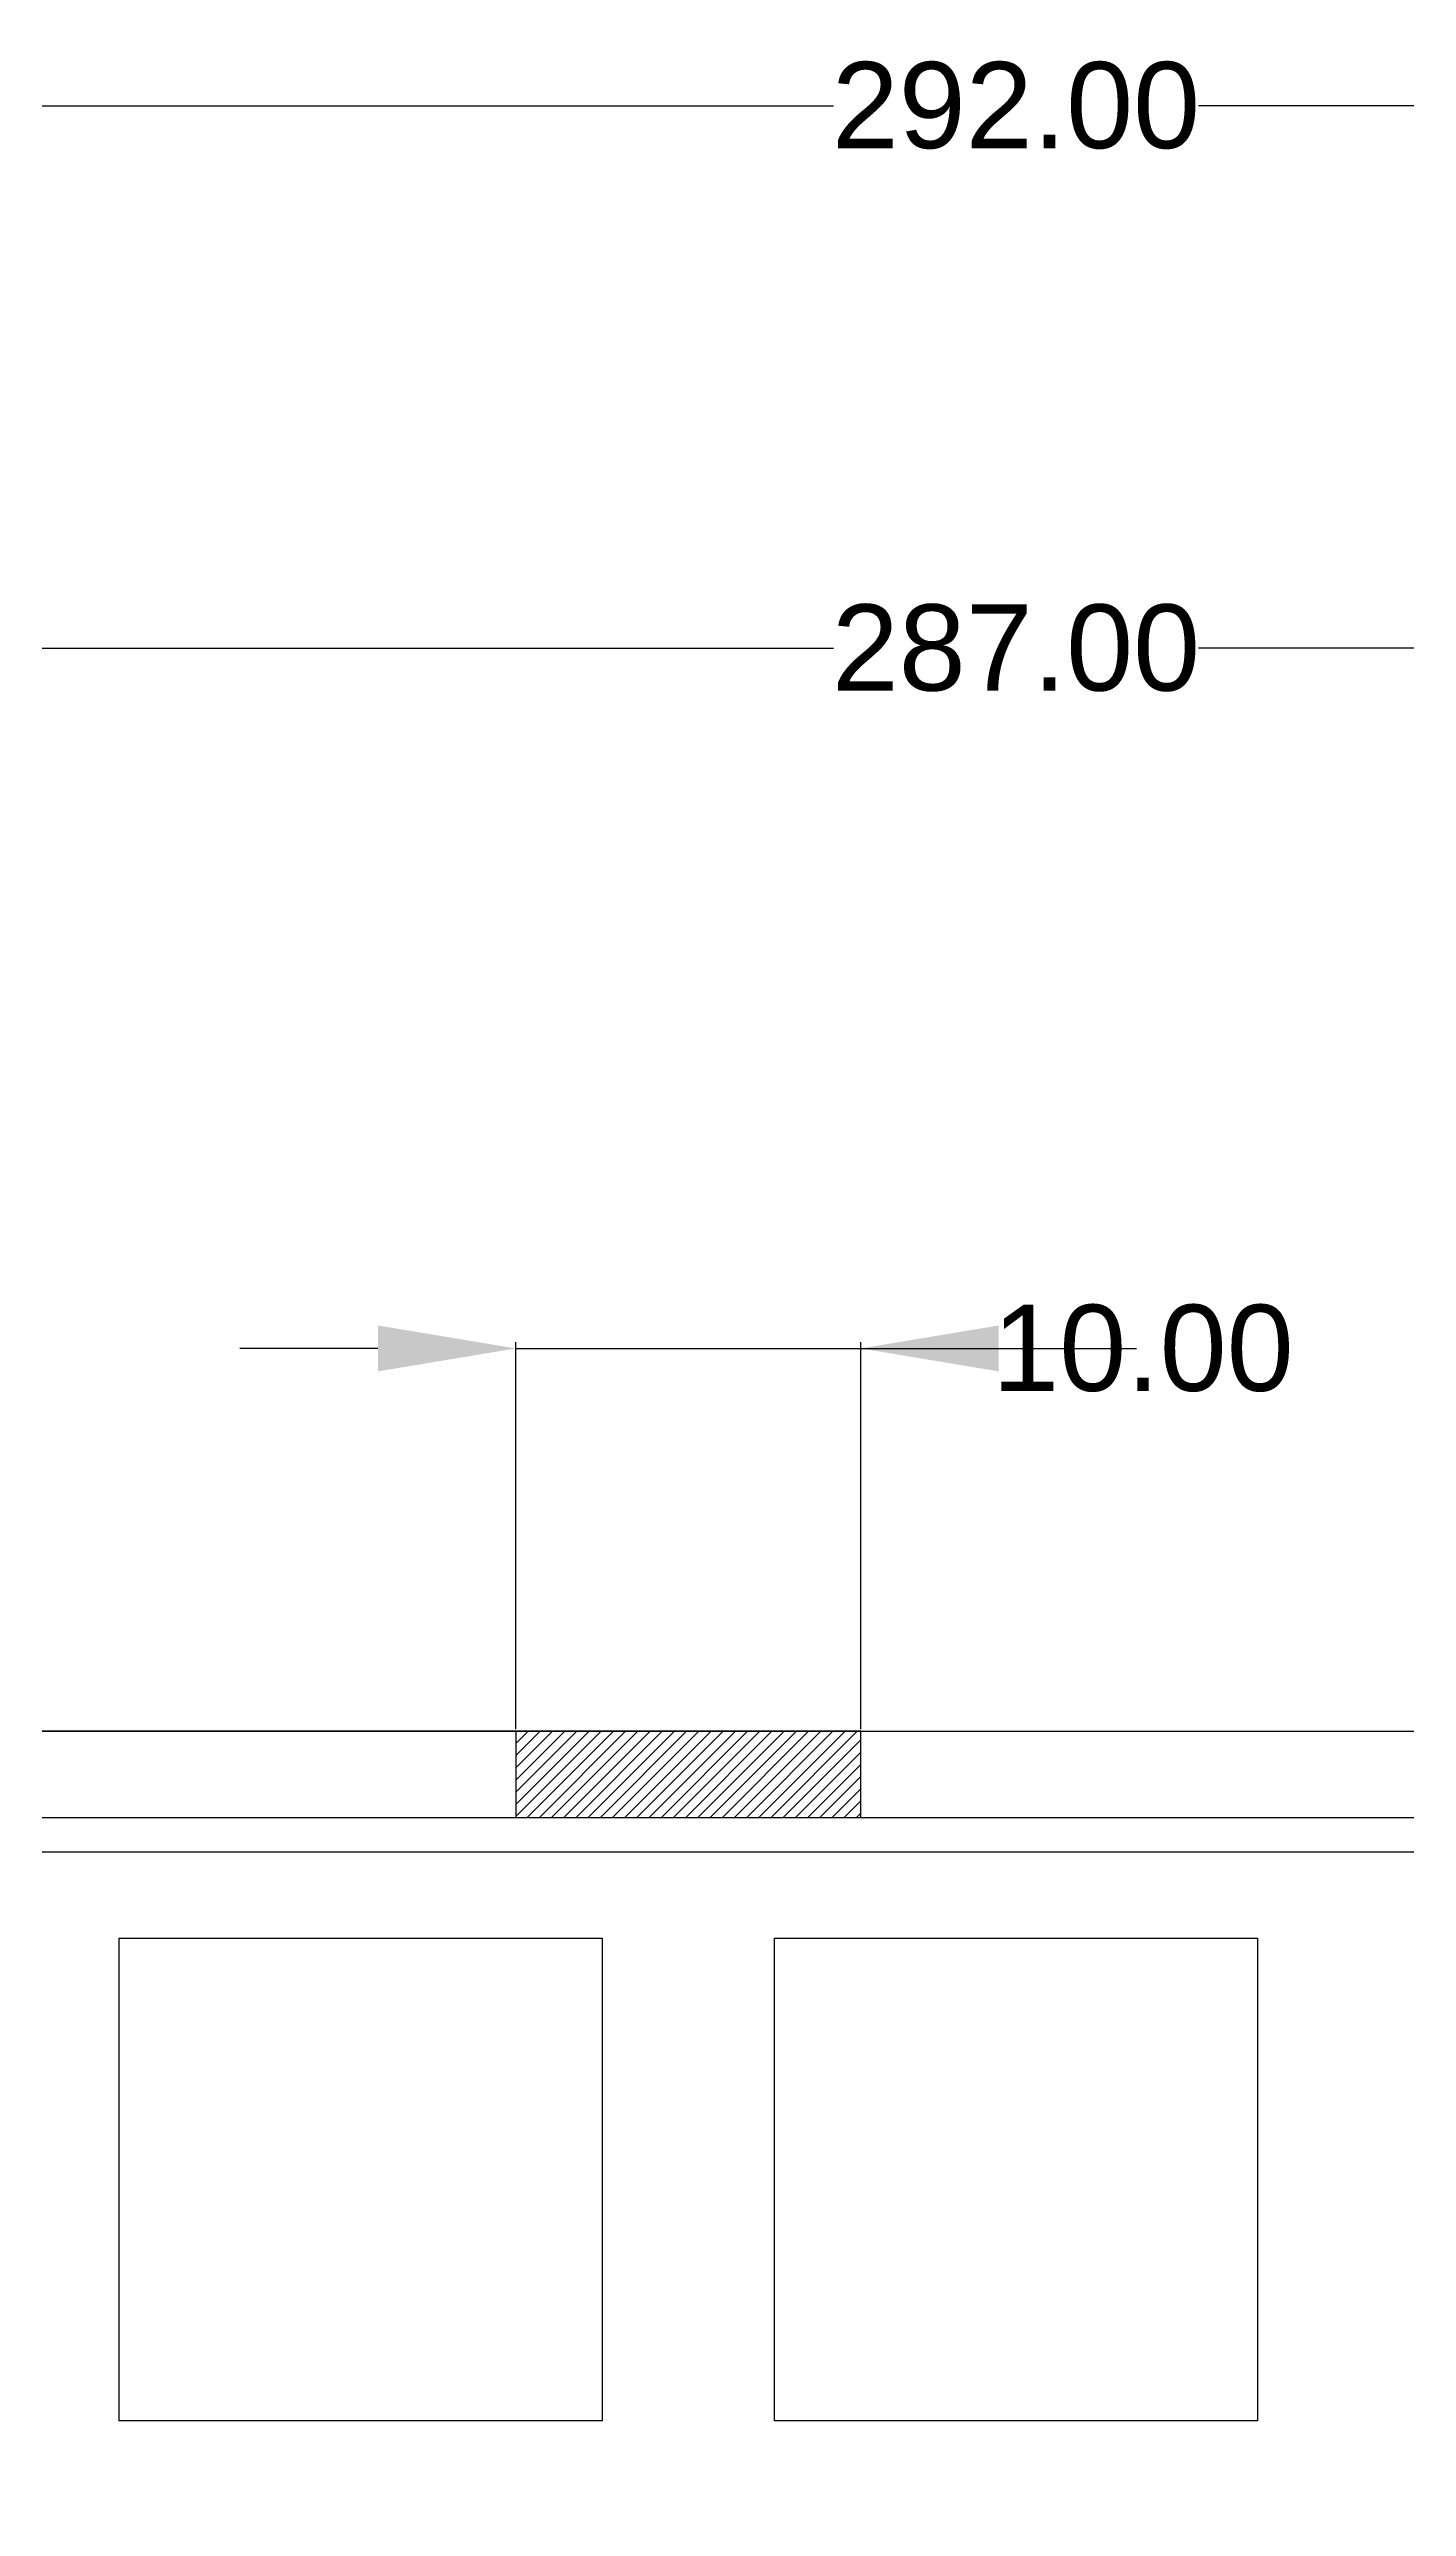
# Model space of a CAD drawing. Header units: inches. Extents: x -112 to 396, y -171 to 147.
# Drawn here: x 114.5 to 153.8, y 76 to 147.3 of the extents above; entities that cross this region are included whole.
import ezdxf

# ---------------------------------------------------------------- set-up
doc = ezdxf.new("R2010")
doc.units = ezdxf.units.IN
doc.header["$MEASUREMENT"] = 0
doc.layers.get('0').update_dxf_attribs({"color": 2})
doc.layers.add('case', color=7, linetype='Continuous')
doc.layers.add('quote', color=8, linetype='Continuous')
doc.styles.get("Standard").update_dxf_attribs({"font": 'arial.ttf', "height": 2.5})
doc.dimstyles.get("Standard").update_dxf_attribs({"dimtxt": 0.18, "dimasz": 4, "dimexe": 0.18, "dimexo": 0.0625, "dimgap": 0.09, "dimtad": 0, "dimtih": 1, "dimtoh": 1, "dimzin": 0, "dimdsep": 46, "dimtxsty": 'Standard', "dimcen": 0.09, "dimadec": 0, "dimazin": 0, "dimtfac": 1, "dimtofl": 0, "dimtmove": 0, "dimatfit": 3, "dimfxl": 1, "dimtolj": 1, "dimtzin": 0, "dimarcsym": 0})

# ---------------------------------------------------------------- blocks, each defined once
blk = doc.blocks.new('*D9')
at = {"layer": 'Defpoints', "color": 0}
for p in [(288.5, 145.656), (288.5, 94.5), (-3.5, 90.5)]:
    blk.add_point(p, dxfattribs=at)
at = {"layer": 'quote', "color": 0, "lineweight": -2}
for p, q in [((-3.5, 90.562), (-3.5, 145.836)), ((0.5, 145.656), (137.207, 145.656)), ((284.5, 145.656), (147.793, 145.656)), ((288.5, 94.562), (288.5, 145.836))]:
    blk.add_line(p, q, dxfattribs=at)
at = {"layer": 'quote', "color": 0}
for points in [[(0.5, 146.322), (0.5, 144.989), (-3.5, 145.656)], [(284.5, 144.989), (284.5, 146.322), (288.5, 145.656)]]:
    blk.add_solid(points, dxfattribs=at)
at = {"layer": 'quote', "color": 0, "insert": (142.5, 145.656), "char_height": 2.5, "attachment_point": 5}
blk.add_mtext('\\A1;292.00', dxfattribs=at)
blk = doc.blocks.new('*D10')
at = {"layer": 'Defpoints', "color": 0}
for p in [(286, 129.92), (-1, 94), (286, 94)]:
    blk.add_point(p, dxfattribs=at)
at = {"layer": 'quote', "color": 0, "lineweight": -2}
for p, q in [((-1, 94.062), (-1, 130.1)), ((3, 129.92), (137.205, 129.92)), ((282, 129.92), (147.795, 129.92)), ((286, 94.062), (286, 130.1))]:
    blk.add_line(p, q, dxfattribs=at)
at = {"layer": 'quote', "color": 0}
for points in [[(3, 130.587), (3, 129.253), (-1, 129.92)], [(282, 129.253), (282, 130.587), (286, 129.92)]]:
    blk.add_solid(points, dxfattribs=at)
at = {"layer": 'quote', "color": 0, "insert": (142.5, 129.92), "char_height": 2.5, "attachment_point": 5}
blk.add_mtext('\\A1;287.00', dxfattribs=at)
blk = doc.blocks.new('*D11')
at = {"layer": 'Defpoints', "color": 0}
for p in [(138, 109.605), (128, 98.5), (138, 98.5)]:
    blk.add_point(p, dxfattribs=at)
at = {"layer": 'quote', "color": 0, "lineweight": -2}
for p, q in [((124, 109.605), (120, 109.605)), ((128, 98.562), (128, 109.785)), ((128, 109.605), (138, 109.605)), ((138, 98.562), (138, 109.785)), ((138, 109.605), (142, 109.605)), ((142, 109.605), (146, 109.605))]:
    blk.add_line(p, q, dxfattribs=at)
at = {"layer": 'quote', "color": 0}
for points in [[(124, 108.938), (124, 110.271), (128, 109.605)], [(142, 110.271), (142, 108.938), (138, 109.605)]]:
    blk.add_solid(points, dxfattribs=at)
at = {"layer": 'quote', "color": 0, "insert": (146.184, 109.605), "char_height": 2.5, "attachment_point": 5}
blk.add_mtext('\\A1;10.00', dxfattribs=at)
blk = doc.blocks.new('*D37')
at = {"layer": 'Defpoints', "color": 0}
for p in [(-78, 98.5), (133, 98.5), (19, 76)]:
    blk.add_point(p, dxfattribs=at)
at = {"layer": 'quote', "color": 0, "lineweight": -2}
for p, q in [((132.938, 98.5), (-78.18, 98.5)), ((-78, 94.5), (-78, 88.616)), ((-78, 80), (-78, 85.884)), ((18.938, 76), (-78.18, 76))]:
    blk.add_line(p, q, dxfattribs=at)
at = {"layer": 'quote', "color": 0}
for points in [[(-77.333, 94.5), (-78.667, 94.5), (-78, 98.5)], [(-78.667, 80), (-77.333, 80), (-78, 76)]]:
    blk.add_solid(points, dxfattribs=at)
at = {"layer": 'quote', "color": 0, "insert": (-78, 87.25), "char_height": 2.5, "attachment_point": 5}
blk.add_mtext('\\A1;22.50', dxfattribs=at)

msp = doc.modelspace()

# ---------------------------------------------------------------- hatches: boundary and pattern name
at = {"layer": 'case'}
h = msp.add_hatch(dxfattribs=at)
h.set_pattern_fill('ANSI31', color=256, scale=2, style=0)
h.set_pattern_definition([(45, (114, 0), (-0.1767767, 0.1767767), [])])
h.paths.add_polyline_path([(128, 98.5), (128, 96), (138, 96), (138, 98.5)])

# ---------------------------------------------------------------- linework, layer by layer
for p, q in [((1.5, 95), (283.5, 95)), ((116.5, 92.5), (130.5, 92.5)), ((116.5, 78.5), (116.5, 92.5)), ((130.5, 92.5), (130.5, 78.5)), ((135.5, 92.5), (149.5, 92.5)), ((135.5, 78.5), (135.5, 92.5)), ((149.5, 92.5), (149.5, 78.5)), ((130.5, 78.5), (116.5, 78.5)), ((149.5, 78.5), (135.5, 78.5))]:
    msp.add_line(p, q)
for p, q in [((0.5, 98.5), (284.5, 98.5)), ((1, 96), (284, 96))]:
    msp.add_line(p, q, dxfattribs=at)
msp.add_lwpolyline([(128, 98.5), (128, 96), (138, 96), (138, 98.5)], close=True, dxfattribs=at)

# ---------------------------------------------------------------- dimensions: what is measured, and where the dimension line sits
at = {"layer": 'quote'}
dim = msp.add_linear_dim(base=(288.5, 145.656), p1=(-3.5, 90.5), p2=(288.5, 94.5), dimstyle='Standard', dxfattribs=at)
dim.commit()
dim.dimension.update_dxf_attribs({"geometry": '*D9', "text_midpoint": (142.5, 145.656)})
for base, p1, p2, picture, middle in [((286, 129.92), (-1, 94), (286, 94), '*D10', (142.5, 129.92)), ((138, 109.605), (128, 98.5), (138, 98.5), '*D11', (146.184, 109.605))]:
    dim = msp.add_linear_dim(base=base, p1=p1, p2=p2, dimstyle='Standard', dxfattribs=at)
    dim.commit()
    dim.dimension.update_dxf_attribs({"geometry": picture, "text_midpoint": middle, "dimtype": 160})
dim = msp.add_linear_dim(base=(-78, 98.5), p1=(19, 76), p2=(133, 98.5), angle=90, dimstyle='Standard', dxfattribs=at)
dim.commit()
dim.dimension.update_dxf_attribs({"geometry": '*D37', "text_midpoint": (-78, 87.25)})

doc.saveas('drawing.dxf')
